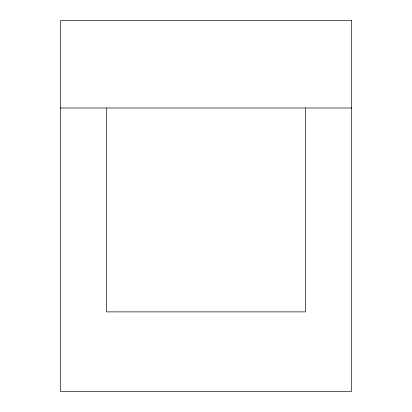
<?xml version="1.0" encoding="UTF-8"?>
<svg xmlns="http://www.w3.org/2000/svg" width="412" height="412" viewBox="0 0 412 412"><rect width="100%" height="100%" fill="white"/><g stroke="black" fill="none" stroke-linecap="round" stroke-linejoin="round"><path stroke-width="0.62" d="M60.358 107.985L351.642 107.985M305.524 107.985L305.524 311.884L106.476 311.884L106.476 107.985M351.642 20.6L60.358 20.6L60.358 391.4L351.642 391.4L351.642 20.6"/></g></svg>
